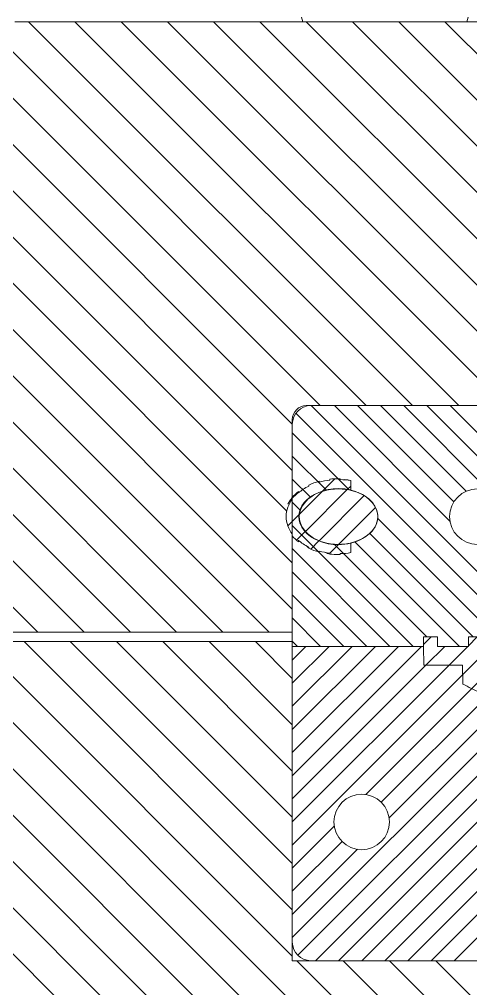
# Model space of a CAD drawing. Header units: millimetres. Extents: x 0 to 1189, y 0 to 841.
# Drawn here: x 161.5 to 210.3, y 555.5 to 660.3 of the extents above; entities that cross this region are included whole.
import ezdxf

# ---------------------------------------------------------------- set-up
doc = ezdxf.new("R2010")
doc.units = ezdxf.units.MM
doc.linetypes.add('________________', pattern=[0])
pattern_1 = [(45, (0, 0), (-1.25, 1.25), [])]

# ---------------------------------------------------------------- blocks, each defined once
blk = doc.blocks.new('D_FRAME_VIEW@1513')
at = {"true_color": 0xacacac}
h = blk.add_hatch(dxfattribs=at)
h.set_pattern_fill('', color=253, style=0, pattern_type=0)
h.set_pattern_definition(pattern_1)
h.paths.add_polyline_path([(191.76, 606.5), (191.77, 606.24), (191.82, 605.98), (191.9, 605.72), (192.01, 605.47), (192.15, 605.23), (192.33, 605), (192.52, 604.78), (192.75, 604.57), (193, 604.38), (193.27, 604.2), (193.57, 604.04), (193.88, 603.9), (194.21, 603.78), (194.55, 603.68), (194.9, 603.6), (195.26, 603.55), (195.63, 603.51), (196, 603.5), (196.37, 603.51), (196.74, 603.55), (197.1, 603.6), (197.45, 603.68), (197.79, 603.78), (198.12, 603.9), (198.43, 604.04), (198.73, 604.2), (199, 604.38), (199.25, 604.57), (199.48, 604.78), (199.67, 605), (199.85, 605.23), (199.99, 605.47), (200.1, 605.72), (200.18, 605.98), (200.23, 606.24), (200.24, 606.5), (200.23, 606.76), (200.18, 607.02), (200.1, 607.28), (199.99, 607.53), (199.85, 607.77), (199.67, 608), (199.48, 608.22), (199.25, 608.43), (199, 608.62), (198.73, 608.8), (198.43, 608.96), (198.12, 609.1), (197.79, 609.22), (197.45, 609.32), (197.1, 609.4), (196.74, 609.45), (196.37, 609.49), (196, 609.5), (195.63, 609.49), (195.26, 609.45), (194.9, 609.4), (194.55, 609.32), (194.21, 609.22), (193.88, 609.1), (193.57, 608.96), (193.27, 608.8), (193, 608.62), (192.75, 608.43), (192.52, 608.22), (192.33, 608), (192.15, 607.77), (192.01, 607.53), (191.9, 607.28), (191.82, 607.02), (191.77, 606.76)])
h.paths.add_polyline_path([(190.53, 605.49), (190.53, 605.15), (190.62, 604.96), (190.74, 604.78), (190.86, 604.6), (191, 604.43), (191.15, 604.26), (191.3, 604.09), (191.48, 603.94), (191.66, 603.78), (191.66, 603.94), (191.78, 603.83), (191.91, 603.73), (192.05, 603.64), (192.19, 603.54), (192.33, 603.46), (192.48, 603.37), (192.63, 603.29), (192.79, 603.21), (192.79, 603.09), (193.06, 602.97), (193.34, 602.86), (193.63, 602.76), (193.92, 602.67), (193.92, 602.78), (194.2, 602.71), (194.48, 602.65), (194.76, 602.6), (195.05, 602.56), (195.05, 602.46), (195.33, 602.43), (195.61, 602.41), (195.9, 602.4), (196.18, 602.4), (196.18, 602.5), (196.47, 602.51), (196.75, 602.54), (197.03, 602.57), (197.31, 602.61), (197.31, 603.62), (196.99, 603.56), (196.66, 603.51), (196.33, 603.48), (195.99, 603.48), (195.66, 603.49), (195.32, 603.51), (195, 603.56), (194.67, 603.62), (194.36, 603.71), (194.05, 603.81), (193.76, 603.92), (193.48, 604.05), (193.22, 604.2), (192.97, 604.36), (192.75, 604.54), (192.54, 604.72), (192.35, 604.92), (192.19, 605.13), (192.05, 605.34), (191.93, 605.57), (191.84, 605.79), (191.78, 606.03), (191.74, 606.26), (191.72, 606.5), (191.74, 606.74), (191.78, 606.97), (191.84, 607.21), (191.93, 607.43), (192.05, 607.66), (192.19, 607.87), (192.35, 608.08), (192.54, 608.28), (192.75, 608.46), (192.97, 608.64), (193.22, 608.8), (193.48, 608.95), (193.76, 609.08), (194.05, 609.19), (194.36, 609.29), (194.67, 609.38), (195, 609.44), (195.32, 609.49), (195.66, 609.51), (195.99, 609.52), (196.33, 609.52), (196.66, 609.49), (196.99, 609.44), (197.31, 609.38), (197.31, 610.39), (197.03, 610.43), (196.75, 610.46), (196.47, 610.49), (196.18, 610.5), (196.18, 610.6), (195.9, 610.6), (195.61, 610.59), (195.33, 610.57), (195.05, 610.54), (195.05, 610.44), (194.76, 610.4), (194.48, 610.35), (194.2, 610.29), (193.92, 610.22), (193.92, 610.33), (193.63, 610.24), (193.34, 610.14), (193.06, 610.03), (192.79, 609.91), (192.79, 609.79), (192.63, 609.71), (192.48, 609.63), (192.33, 609.54), (192.19, 609.46), (192.05, 609.36), (191.91, 609.27), (191.78, 609.17), (191.66, 609.06), (191.66, 609.22), (191.48, 609.06), (191.3, 608.91), (191.15, 608.74), (191, 608.57), (190.86, 608.4), (190.74, 608.22), (190.62, 608.04), (190.53, 607.85), (190.53, 607.51), (190.45, 607.26), (190.39, 607.01), (190.35, 606.75), (190.34, 606.5), (190.35, 606.25), (190.39, 605.99), (190.45, 605.74)])
at = {"true_color": 0xbeb69e}
h = blk.add_hatch(dxfattribs=at)
h.set_pattern_fill('', color=253, style=0, pattern_type=0)
h.set_pattern_definition([(-45, (0, 0), (2.5, 2.5), [])])
h.paths.add_polyline_path([(227.5, 547.63), (227.5, 547.66), (227.5, 547.69), (227.51, 547.72), (227.52, 547.75), (227.53, 547.78), (227.54, 547.81), (227.56, 547.84), (227.58, 547.86), (227.6, 547.89), (227.62, 547.91), (227.64, 547.93), (227.66, 547.95), (227.69, 547.97), (227.72, 547.98), (227.75, 548), (227.78, 548.01), (227.81, 548.02), (227.84, 548.02), (227.87, 548.03), (227.9, 548.03), (229.82, 548.03), (230, 548.53), (230, 558.5), (191, 558.5), (191, 593), (146.15, 593), (146.15, 574.2), (118.15, 574.2), (118.15, 537), (191, 537), (191, 540.03), (224, 540.03), (224, 541.53), (227.5, 545.03)])
h.paths.add_polyline_path([(252.18, 548.03), (254.1, 548.03), (254.13, 548.03), (254.16, 548.02), (254.19, 548.02), (254.22, 548.01), (254.25, 548), (254.28, 547.98), (254.31, 547.97), (254.34, 547.95), (254.36, 547.93), (254.38, 547.91), (254.4, 547.89), (254.42, 547.86), (254.44, 547.84), (254.46, 547.81), (254.47, 547.78), (254.48, 547.75), (254.49, 547.72), (254.5, 547.69), (254.5, 547.66), (254.5, 547.63), (254.5, 545.03), (258, 541.53), (258, 537), (363.85, 537), (363.85, 574.2), (335.85, 574.2), (335.85, 593), (291, 593), (291, 558.5), (252, 558.5), (252, 548.53)])
at = {"true_color": 0xb1b1f0}
h = blk.add_hatch(dxfattribs=at)
h.set_pattern_fill('', color=9, style=0, pattern_type=0)
h.set_pattern_definition(pattern_1)
h.paths.add_polyline_path([(205.22, 590.45), (209.4, 590.45), (209.44, 588.4), (211.28, 587.47), (211.28, 587.6), (211.54, 587.6), (211.54, 587.35), (212.55, 586.88), (212.55, 590.05), (213.26, 590.76), (214.76, 590.76), (214.76, 585.94), (217.93, 584.79), (221.17, 583.83), (224.46, 583.08), (227.79, 582.53), (254.21, 582.53), (257.54, 583.08), (260.83, 583.83), (264.07, 584.79), (267.24, 585.94), (267.24, 590.76), (268.74, 590.76), (269.45, 590.05), (269.45, 586.88), (270.46, 587.35), (270.46, 587.6), (270.72, 587.6), (270.72, 587.47), (272.56, 588.4), (272.6, 590.45), (276.78, 590.45), (276.81, 592.48), (276.81, 593.5), (275.29, 593.5), (275.29, 592.48), (271.95, 592.48), (271.95, 593.5), (271.01, 593.5), (271.01, 592.48), (270.46, 592.48), (270.46, 590.55), (269.24, 591.77), (266.23, 591.77), (266.23, 586.63), (263.28, 585.6), (260.27, 584.74), (257.22, 584.05), (254.14, 583.54), (227.86, 583.54), (224.78, 584.05), (221.73, 584.74), (218.72, 585.6), (215.77, 586.63), (215.77, 591.77), (212.76, 591.77), (211.54, 590.55), (211.54, 592.48), (210.99, 592.48), (210.99, 593.5), (210.05, 593.5), (210.05, 592.48), (206.71, 592.48), (206.71, 593.5), (205.19, 593.5), (205.19, 592.48)])
h = blk.add_hatch(dxfattribs=at)
h.set_pattern_fill('', color=9, style=0, pattern_type=0)
h.set_pattern_definition(pattern_1)
h.paths.add_polyline_path([(267.24, 590.76), (267.24, 585.94), (264.07, 584.79), (260.83, 583.83), (257.54, 583.08), (254.21, 582.53), (241.3, 582.53), (242.78, 581.05), (243.02, 580.95), (243.26, 580.84), (243.49, 580.71), (243.72, 580.58), (243.93, 580.43), (244.14, 580.27), (244.34, 580.09), (244.54, 579.91), (244.85, 579.59), (244.88, 579.57), (244.9, 579.55), (244.92, 579.52), (244.93, 579.49), (244.95, 579.46), (244.96, 579.43), (244.97, 579.4), (244.98, 579.37), (244.99, 579.34), (245, 579.31), (245, 579.27), (245, 579.24), (245, 577.73), (245.3, 577.43), (246.21, 577.43), (246.38, 577.42), (246.54, 577.41), (246.7, 577.38), (246.86, 577.34), (247.02, 577.29), (247.17, 577.24), (247.32, 577.17), (247.46, 577.09), (247.6, 577.01), (247.74, 576.91), (247.86, 576.81), (247.98, 576.69), (251.27, 573.41), (251.38, 573.29), (251.48, 573.16), (251.58, 573.03), (251.67, 572.89), (251.74, 572.75), (251.81, 572.6), (251.87, 572.45), (251.91, 572.29), (251.95, 572.13), (251.98, 571.97), (251.99, 571.81), (252, 571.64), (252, 558.5), (289, 558.5), (289.16, 558.51), (289.31, 558.52), (289.47, 558.56), (289.62, 558.6), (289.77, 558.65), (289.91, 558.72), (290.04, 558.79), (290.18, 558.88), (290.3, 558.98), (290.41, 559.09), (290.52, 559.2), (290.62, 559.32), (290.71, 559.46), (290.78, 559.59), (290.85, 559.73), (290.9, 559.88), (290.94, 560.03), (290.98, 560.19), (290.99, 560.34), (291, 560.5), (291, 592.48), (276.81, 592.48), (276.78, 590.45), (272.6, 590.45), (272.56, 588.4), (270.72, 587.47), (270.72, 587.6), (270.46, 587.6), (270.46, 587.35), (269.45, 586.88), (269.45, 590.05), (268.74, 590.76)])
h.paths.add_polyline_path([(283.5, 576.5), (283.76, 576.49), (284.02, 576.45), (284.28, 576.4), (284.53, 576.32), (284.77, 576.22), (285, 576.1), (285.22, 575.96), (285.43, 575.8), (285.62, 575.62), (285.8, 575.43), (285.96, 575.22), (286.1, 575), (286.22, 574.77), (286.32, 574.53), (286.4, 574.28), (286.45, 574.02), (286.49, 573.76), (286.5, 573.5), (286.49, 573.24), (286.45, 572.98), (286.4, 572.72), (286.32, 572.47), (286.22, 572.23), (286.1, 572), (285.96, 571.78), (285.8, 571.57), (285.62, 571.38), (285.43, 571.2), (285.22, 571.04), (285, 570.9), (284.77, 570.78), (284.53, 570.68), (284.28, 570.6), (284.02, 570.55), (283.76, 570.51), (283.5, 570.5), (283.24, 570.51), (282.98, 570.55), (282.72, 570.6), (282.47, 570.68), (282.23, 570.78), (282, 570.9), (281.78, 571.04), (281.57, 571.2), (281.38, 571.38), (281.2, 571.57), (281.04, 571.78), (280.9, 572), (280.78, 572.23), (280.68, 572.47), (280.6, 572.72), (280.55, 572.98), (280.51, 573.24), (280.5, 573.5), (280.51, 573.76), (280.55, 574.02), (280.6, 574.28), (280.68, 574.53), (280.78, 574.77), (280.9, 575), (281.04, 575.22), (281.2, 575.43), (281.38, 575.62), (281.57, 575.8), (281.78, 575.96), (282, 576.1), (282.23, 576.22), (282.47, 576.32), (282.72, 576.4), (282.98, 576.45), (283.24, 576.49)])
h.paths.add_polyline_path([(198.5, 576.5), (198.76, 576.49), (199.02, 576.45), (199.28, 576.4), (199.53, 576.32), (199.77, 576.22), (200, 576.1), (200.22, 575.96), (200.43, 575.8), (200.62, 575.62), (200.8, 575.43), (200.96, 575.22), (201.1, 575), (201.22, 574.77), (201.32, 574.53), (201.4, 574.28), (201.45, 574.02), (201.49, 573.76), (201.5, 573.5), (201.49, 573.24), (201.45, 572.98), (201.4, 572.72), (201.32, 572.47), (201.22, 572.23), (201.1, 572), (200.96, 571.78), (200.8, 571.57), (200.62, 571.38), (200.43, 571.2), (200.22, 571.04), (200, 570.9), (199.77, 570.78), (199.53, 570.68), (199.28, 570.6), (199.02, 570.55), (198.76, 570.51), (198.5, 570.5), (198.24, 570.51), (197.98, 570.55), (197.72, 570.6), (197.47, 570.68), (197.23, 570.78), (197, 570.9), (196.78, 571.04), (196.57, 571.2), (196.38, 571.38), (196.2, 571.57), (196.04, 571.78), (195.9, 572), (195.78, 572.23), (195.68, 572.47), (195.6, 572.72), (195.55, 572.98), (195.51, 573.24), (195.5, 573.5), (195.51, 573.76), (195.55, 574.02), (195.6, 574.28), (195.68, 574.53), (195.78, 574.77), (195.9, 575), (196.04, 575.22), (196.2, 575.43), (196.38, 575.62), (196.57, 575.8), (196.78, 575.96), (197, 576.1), (197.23, 576.22), (197.47, 576.32), (197.72, 576.4), (197.98, 576.45), (198.24, 576.49)])
h.paths.add_polyline_path([(212.55, 586.88), (211.54, 587.35), (211.54, 587.6), (211.28, 587.6), (211.28, 587.47), (209.44, 588.4), (209.4, 590.45), (205.22, 590.45), (205.19, 592.48), (191, 592.48), (191, 560.5), (191.01, 560.34), (191.02, 560.19), (191.06, 560.03), (191.1, 559.88), (191.15, 559.73), (191.22, 559.59), (191.29, 559.46), (191.38, 559.32), (191.48, 559.2), (191.59, 559.09), (191.7, 558.98), (191.82, 558.88), (191.96, 558.79), (192.09, 558.72), (192.23, 558.65), (192.38, 558.6), (192.53, 558.56), (192.69, 558.52), (192.84, 558.51), (193, 558.5), (230, 558.5), (230, 571.64), (230.01, 571.81), (230.02, 571.97), (230.05, 572.13), (230.09, 572.29), (230.13, 572.45), (230.19, 572.6), (230.26, 572.75), (230.33, 572.89), (230.42, 573.03), (230.52, 573.16), (230.62, 573.29), (230.73, 573.41), (234.02, 576.69), (234.14, 576.81), (234.26, 576.91), (234.4, 577.01), (234.54, 577.09), (234.68, 577.17), (234.83, 577.24), (234.98, 577.29), (235.14, 577.34), (235.3, 577.38), (235.46, 577.41), (235.62, 577.42), (235.79, 577.43), (236.7, 577.43), (237, 577.73), (237, 579.24), (237, 579.27), (237, 579.31), (237.01, 579.34), (237.02, 579.37), (237.03, 579.4), (237.04, 579.43), (237.05, 579.46), (237.07, 579.49), (237.08, 579.52), (237.1, 579.55), (237.12, 579.57), (237.15, 579.59), (237.46, 579.91), (237.66, 580.09), (237.86, 580.27), (238.07, 580.43), (238.28, 580.58), (238.51, 580.71), (238.74, 580.84), (238.98, 580.95), (239.22, 581.05), (240.7, 582.53), (227.79, 582.53), (224.46, 583.08), (221.17, 583.83), (217.93, 584.79), (214.76, 585.94), (214.76, 590.76), (213.26, 590.76), (212.55, 590.05)])
at = {"color": 253, "linetype": '________________', "lineweight": 9, "true_color": 0xbeb69e}
for p, q in [((192, 660.5), (192.13, 660)), ((209.87, 660), (210, 660.5)), ((161, 660), (321, 660)), ((192.5, 618.5), (193, 618.5)), ((193, 618.5), (289, 618.5)), ((191, 616.5), (191, 617)), ((191.06, 617), (191, 617)), ((191, 608.58), (191, 616.5)), ((191, 608.37), (191, 608.58)), ((191, 604.42), (191, 604.63)), ((191, 594), (191, 604.42)), ((191, 594), (146.15, 594)), ((146.15, 593), (191, 593)), ((191, 592.48), (191, 593)), ((191, 560.5), (191, 592.48)), ((191, 558.5), (191, 560.5)), ((193, 558.5), (191, 558.5)), ((230, 558.5), (193, 558.5))]:
    blk.add_line(p, q, dxfattribs=at)
at = {"color": 253, "true_color": 0xbeb69e}
for p, q in [((118.15, 659.35), (183.5, 594)), ((122.5, 660), (188.5, 594)), ((127.5, 660), (191, 596.5)), ((132.5, 660), (191, 601.5)), ((137.5, 660), (190.41, 607.09)), ((142.5, 660), (191, 611.5)), ((147.5, 660), (191, 616.5)), ((152.5, 660), (194, 618.5)), ((157.5, 660), (199, 618.5)), ((162.5, 660), (204, 618.5)), ((167.5, 660), (209, 618.5)), ((172.5, 660), (214, 618.5)), ((177.5, 660), (219, 618.5)), ((182.5, 660), (224, 618.5)), ((187.5, 660), (229, 618.5)), ((192.5, 660), (234, 618.5)), ((197.5, 660), (239, 618.5)), ((202.5, 660), (244, 618.5)), ((207.5, 660), (249, 618.5)), ((118.15, 654.35), (178.5, 594)), ((118.15, 649.35), (173.5, 594)), ((118.15, 644.35), (168.5, 594)), ((146.15, 611.35), (163.5, 594))]:
    blk.add_line(p, q, dxfattribs=at)
at = {"color": 11, "linetype": '________________', "lineweight": 9, "true_color": 0xf08a8a}
for p, q in [((193, 618.5), (289, 618.5)), ((191, 608.58), (191, 616.5)), ((191, 608.37), (191, 608.58)), ((191, 604.63), (191, 608.37)), ((191, 604.42), (191, 604.63)), ((191, 594), (191, 604.42)), ((191, 593), (191, 594)), ((191, 592.48), (191, 593)), ((205.19, 593.5), (206.71, 593.5)), ((205.19, 592.48), (205.19, 593.5)), ((206.71, 593.5), (206.71, 592.48)), ((210.05, 593.5), (210.99, 593.5)), ((210.05, 592.48), (210.05, 593.5)), ((191, 592.48), (205.19, 592.48)), ((206.71, 592.48), (210.05, 592.48))]:
    blk.add_line(p, q, dxfattribs=at)
at = {"color": 11, "true_color": 0xf08a8a}
for p, q in [((193.05, 618.5), (228, 583.54)), ((195.55, 618.5), (208.04, 606)), ((198.05, 618.5), (208.46, 608.09)), ((200.55, 618.5), (209.8, 609.25)), ((203.05, 618.5), (212.39, 609.16)), ((205.55, 618.5), (240.5, 583.54)), ((208.05, 618.5), (243, 583.54)), ((191.38, 617.67), (225.04, 584.01)), ((191, 615.55), (197.16, 609.38)), ((191, 613.05), (194.69, 609.35)), ((191, 610.55), (192.96, 608.59)), ((191, 608.05), (191.87, 607.18)), ((200.23, 606.31), (214.77, 591.77)), ((191, 605.55), (204.06, 592.48)), ((199.37, 604.68), (210.55, 593.5)), ((195.52, 603.52), (205.55, 593.5)), ((197.77, 603.77), (209.06, 592.48)), ((191, 603.05), (201.56, 592.48)), ((191, 600.55), (199.06, 592.48)), ((191, 598.05), (196.56, 592.48)), ((191, 595.55), (194.06, 592.48)), ((191, 593.05), (191.56, 592.48))]:
    blk.add_line(p, q, dxfattribs=at)
at = {"color": 7, "linetype": '________________', "lineweight": 9}
for p, q in [((192.79, 609.79), (192.79, 609.91)), ((193.92, 610.33), (193.92, 610.22)), ((195.05, 610.44), (195.05, 610.54)), ((196.18, 610.6), (196.18, 610.5)), ((197.31, 610.39), (197.31, 609.38)), ((191.66, 609.22), (191.66, 609.06)), ((191.66, 603.94), (191.66, 603.78)), ((197.31, 603.62), (197.31, 602.61)), ((192.79, 603.09), (192.79, 603.21)), ((193.92, 602.78), (193.92, 602.67)), ((195.05, 602.46), (195.05, 602.56)), ((196.18, 602.5), (196.18, 602.4))]:
    blk.add_line(p, q, dxfattribs=at)
at = {"color": 5, "linetype": '________________', "lineweight": 9, "true_color": 0x0000ff}
for p, q in [((205.19, 592.48), (205.19, 593.5)), ((205.19, 593.5), (206.71, 593.5)), ((206.71, 593.5), (206.71, 592.48)), ((210.05, 592.48), (210.05, 593.5)), ((210.05, 593.5), (210.99, 593.5)), ((205.22, 590.45), (205.19, 592.48)), ((206.71, 592.48), (210.05, 592.48)), ((205.22, 590.45), (209.4, 590.45)), ((209.4, 590.45), (209.44, 588.4))]:
    blk.add_line(p, q, dxfattribs=at)
at = {"color": 9, "linetype": '________________', "lineweight": 9, "true_color": 0xb1b1f0}
for p, q in [((191, 560.5), (191, 592.48)), ((191, 592.48), (205.19, 592.48)), ((205.22, 590.45), (205.19, 592.48)), ((205.22, 590.45), (209.4, 590.45)), ((209.4, 590.45), (209.44, 588.4)), ((230, 558.5), (193, 558.5))]:
    blk.add_line(p, q, dxfattribs=at)
at = {"color": 11, "linetype": '________________', "lineweight": 9, "true_color": 0xf08a8a, "extrusion": (0, 0, -1)}
blk.add_circle((-211, 606.5), 3, dxfattribs=at)
at = {"color": 9, "linetype": '________________', "lineweight": 9, "true_color": 0xb1b1f0, "extrusion": (0, 0, -1)}
blk.add_circle((-198.5, 573.5), 3, dxfattribs=at)
at = {"color": 11, "linetype": '________________', "lineweight": 9, "true_color": 0xf08a8a, "extrusion": (0, 0, -1)}
blk.add_arc((-193, 616.5), 2, 0, 90, dxfattribs=at)
at = {"color": 253, "linetype": '________________', "lineweight": 9, "true_color": 0xbeb69e, "extrusion": (0, 0, -1)}
blk.add_arc((-192.5, 617), 1.5, 0, 90, dxfattribs=at)
at = {"color": 5, "linetype": '________________', "lineweight": 9, "true_color": 0x0000ff, "extrusion": (0, 0, -1)}
blk.add_arc((-235.04, 636.79), 54.74, 295.7219, 297.8841, dxfattribs=at)
at = {"color": 9, "linetype": '________________', "lineweight": 9, "true_color": 0xb1b1f0, "extrusion": (0, 0, -1)}
for centre, radius, start, end in [((-235.04, 636.79), 54.74, 295.7219, 297.8841), ((-193, 560.5), 2, 270, 0)]:
    blk.add_arc(centre, radius, start, end, dxfattribs=at)
at = {"color": 7, "linetype": '________________', "lineweight": 9, "extrusion": (0, 0, -1)}
for centre, major_axis, start_param, end_param in [((196, 606.5), (5.66, 0), 3.83704, 4.108598), ((196, 606.5), (5.8, 0), 4.125325, 4.34541), ((196, 606.5), (5.66, 0), 4.335782, 4.543825), ((196, 606.5), (5.8, 0), 4.547974, 4.712389), ((196, 606.5), (5.8, 0), 4.712389, 4.743841), ((196, 606.5), (5.66, 0), 4.744628, 4.946762), ((196, 606.5), (5.8, 0), 3.672545, 3.865776), ((196, 606.5), (-4.28, 0), 4.712389, 7.853982), ((196, 606.5), (-4.24, 0), 0, 1.570796), ((196, 606.5), (-4.28, 0), 1.570796, 1.88299), ((196, 606.5), (-4.24, 0), 1.570796, 4.712389), ((196, 606.5), (5.8, 0), 3.477344, 3.672545), ((196, 606.5), (5.66, 0), 2.887004, 3.396181), ((196, 606.5), (-4.24, 0), 4.712389, 6.283185), ((196, 606.5), (5.8, 0), 2.41741, 2.610641), ((196, 606.5), (5.66, 0), 2.174587, 2.446145), ((196, 606.5), (-4.28, 0), 4.400195, 4.712389), ((194.39, 606.5), (0, 4.1), 3.728657, 3.826421), ((196, 606.5), (5.8, 0), 1.937775, 2.15786), ((196, 606.5), (5.66, 0), 1.73936, 1.947403), ((195.53, 606.5), (0, 4.1), 3.306007, 3.478445), ((196, 606.5), (5.8, 0), 1.570796, 1.735211), ((196, 606.5), (5.66, 0), 1.336423, 1.538558), ((196, 606.5), (5.8, 0), 1.539344, 1.570796)]:
    blk.add_ellipse(centre, major_axis=major_axis, ratio=0.707107, start_param=start_param, end_param=end_param, dxfattribs=at)
at = {"color": 7, "linetype": '________________', "lineweight": 9}
for centre, major_axis, start_param, end_param in [((196.09, 606.5), (0, -4.1), 3.110141, 3.141593), ((196.66, 606.5), (0, -4), 2.90722, 3.141593), ((196.09, 606.5), (0, -4.1), 0, 0.031452)]:
    blk.add_ellipse(centre, major_axis=major_axis, ratio=0.707107, start_param=start_param, end_param=end_param, dxfattribs=at)
at = {"color": 11, "linetype": '________________', "lineweight": 9, "true_color": 0xf08a8a, "extrusion": (0, 0, -1)}
for start_param, end_param in [(0, 1.570796), (1.570796, 4.397492), (4.712389, 6.283185), (4.397492, 4.712389)]:
    blk.add_ellipse((196, 606.5), major_axis=(-4.24, 0), ratio=0.707107, start_param=start_param, end_param=end_param, dxfattribs=at)
at = {"color": 253, "linetype": '________________', "lineweight": 9, "true_color": 0xbeb69e, "extrusion": (0, 0, -1)}
for start_param, end_param in [(3.396181, 3.628288), (2.887004, 3.396181), (2.654898, 2.887004)]:
    blk.add_ellipse((196, 606.5), major_axis=(5.66, 0), ratio=0.707107, start_param=start_param, end_param=end_param, dxfattribs=at)

msp = doc.modelspace()

# ---------------------------------------------------------------- block references
at = {"color": 7, "linetype": '________________', "lineweight": 20}
msp.add_blockref('D_FRAME_VIEW@1513', (0, 0), dxfattribs=at)

doc.saveas('drawing.dxf')
